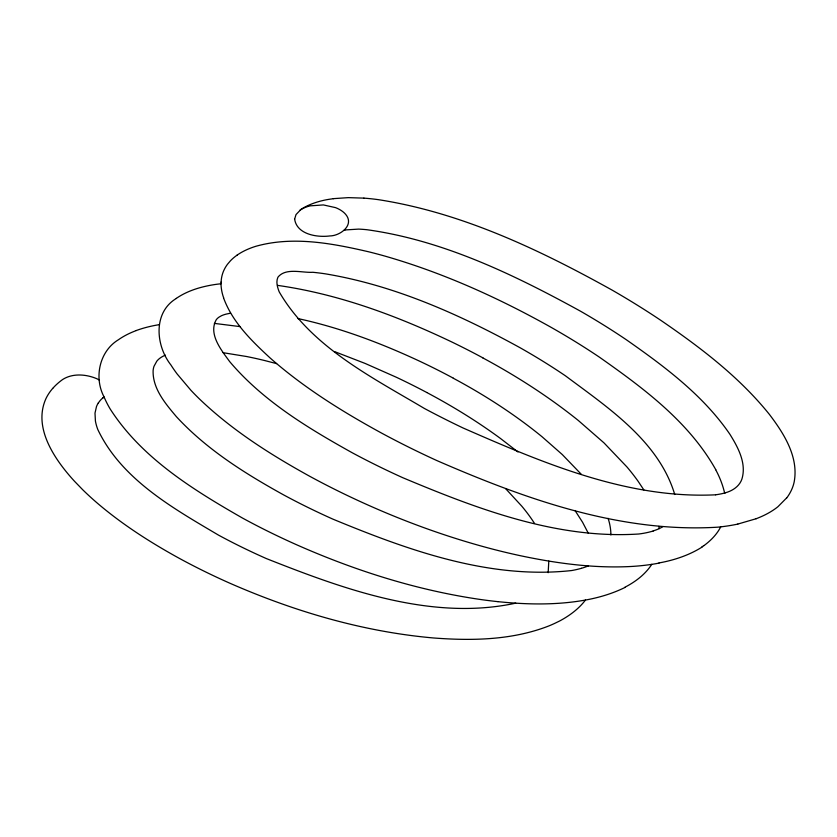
<?xml version="1.0" encoding="UTF-8"?>
<svg xmlns="http://www.w3.org/2000/svg" width="837" height="837" viewBox="0 0 837 837"><rect width="100%" height="100%" fill="white"/><g stroke="black" fill="none" stroke-linecap="round" stroke-linejoin="round"><path stroke-width="1.26" d="M610.884 534.989L610.864 533.085A161.259 93.095 0 0 0 608.101 518.323M221.104 282.132L221.292 279.799A87.833 50.712 0 0 1 223.531 271.104L223.761 270.613A73.834 42.624 0 0 1 227.497 264.251L230.489 260.746A64.313 37.131 0 0 1 236.725 255.4L236.976 255.222M548.162 572.707L548.8 561.083M98.285 403.036L100.032 400.693A36.378 21.009 0 0 1 103.411 397.491L104.06 396.958M786.634 497.921L777.929 506.72A81.712 47.175 0 0 1 766.064 514.337A84.16 48.588 0 0 1 756.104 518.741M103.464 397.46L102.825 397.92M176.387 298.422C152.815 312.463 155.661 345.618 170.894 364.953A292.385 168.802 0 0 0 177.182 374.024L190.888 390.251A427.372 246.737 0 0 0 199.091 398.621C231.797 430.092 270.466 454.627 310.046 476.462A789.615 455.883 0 0 0 364.67 503.55C405.118 521.807 446.979 537.019 489.896 548.402A449.26 259.376 0 0 0 519.714 555.569C554.973 563.05 591.027 568.093 627.143 566.67A132.236 76.345 0 0 0 656.051 563.667L659.033 563.081M703.708 545.672L701.981 546.854M662.705 526.745L660.895 527.781A38.314 22.118 0 0 1 656.742 529.685L653.163 530.961M165.391 355.16L164.439 355.568A25.999 15.014 0 0 0 159.585 358.456A28.039 16.185 0 0 0 156.781 361.218L153.977 366.365A55.42 31.994 0 0 0 153.108 370.686C152.585 388.64 165.423 403.622 176.304 416.564C206.519 449.406 244.896 473.46 283.638 494.908A688.945 397.763 0 0 0 332.959 519.16C407.818 550.087 489.289 579.643 571.65 570.541A64.48 37.226 0 0 0 579.978 568.71L581.38 568.313M136.347 330.531L134.129 331.389A76.533 44.183 0 0 0 118.446 339.738C99.561 351.142 93.765 377.309 103.966 396.738A237.164 136.923 0 0 0 110.254 409.105C141.662 458.017 193.002 489.697 242.353 517.977A712.894 411.584 0 0 0 295.921 544.458C354.731 570.531 416.7 590.242 480.459 599.491A295.607 170.664 0 0 0 497.963 601.657M756.114 518.741L737.795 524.077M725.376 492.784C732.417 490.89 739.364 486.391 741.854 479.224C746.803 463.416 738.014 447.303 729.864 434.225C703.195 395.263 664.515 366.439 626.254 339.696A835.253 482.227 0 0 0 580.208 311.029C513.646 274.505 443.066 240.303 367.056 229.736A80.697 46.59 0 0 0 358.602 229.108L344.928 229.955M515.707 603.163C431.358 621.368 343.756 589.185 266.428 558.603A621.054 358.56 0 0 1 218.384 535.052C172.945 508.164 121.407 479.277 97.814 429.538A129.881 74.985 0 0 1 95.418 421.042L94.999 413.122L96.475 406.594A48.954 28.259 0 0 1 98.274 403.036M230.531 313.184L226.136 314.116A22.16 12.796 0 0 0 221.502 315.716L219.064 317.108A17.546 10.128 0 0 0 218.29 317.673A19.513 11.268 0 0 0 216.239 319.755C208.131 334.214 221.512 350.358 229.673 361.605C262.87 400.86 307.786 427.989 352.178 452.733A773.106 446.351 0 0 0 402.859 477.739C477.08 508.854 556.887 539.363 638.83 533.996A56.822 32.81 0 0 0 653.205 531.014M333.314 198.651L348.338 197.637L363.896 198.128M715.614 494.813C627.248 499.093 542.313 462.683 463.039 427.969A881.685 509.032 0 0 1 424.254 408.383C371.597 377.1 310.987 346.738 279.192 291.831C277.403 287.29 275.771 281.891 277.936 277.193C285.773 267.401 302.22 273.008 312.86 272.287A140.103 80.886 0 0 1 325.593 273.877C394.583 285.396 459.471 314.377 520.352 347.889A739.427 426.901 0 0 1 565.477 375.844C607.808 407.525 658.761 441.057 674.748 494.51M221.073 283.743L216.846 284.256A82.361 47.552 0 0 0 203.046 286.882A70.873 40.919 0 0 0 176.314 298.39M214.345 323.396L240.041 326.597M497.963 601.657C525.95 604.534 554.397 605.203 582.249 600.6A111.551 64.407 0 0 0 625.082 587.407M223.102 352.701L246.476 356.499A268.332 154.918 0 0 1 265.088 360.642L276.618 363.624M277.507 285.375C338.493 294.017 396.916 315.748 452.262 342.197A773.346 446.487 0 0 1 482.928 357.88M297.878 318.562C340.094 327.675 380.762 343.044 419.818 361.281A684.53 395.21 0 0 1 453.392 378.198M334.8 351.697L365.173 363.457L396.361 377.267A694.407 400.913 0 0 1 426.807 392.511M517.977 451.99L500.557 438.536A668.261 385.815 0 0 0 426.797 392.522M505.747 488.777L521.733 506.113A339.906 196.245 0 0 1 534.54 523.46M581.244 474.244L562.286 454.554L542.114 436.799A647.838 374.024 0 0 0 453.309 378.251M575.009 510.486L582.562 522.246L588.275 533.19M643.852 489.907L638.087 481.244A413.457 238.702 0 0 0 626.934 466.941L603.979 442.867L578.336 420.498A728.452 420.572 0 0 0 482.844 357.922M715.792 469.724C689.018 421.869 643.433 388.117 599.418 357.169A828.4 478.272 0 0 0 551.395 327.497C498.789 297.993 443.39 272.904 385.334 256.216A355.871 205.463 0 0 0 368.866 251.843C332.205 243.326 292.971 235.846 255.892 246.277A62.691 36.19 0 0 0 236.965 255.222M223.542 297.836C232.393 322.172 251.602 340.889 270.236 358.079C303.8 387.636 342.009 411.448 381.149 432.855A885.431 511.198 0 0 0 436.862 460.57C524.945 498.883 619.987 533.075 717.466 527.195A111.143 64.167 0 0 0 737.805 524.088M658.845 526.368L659.19 528.628M651.803 564.326A104.907 60.567 0 0 1 641.592 576.044A98.055 56.613 0 0 1 624.873 587.26M136.316 330.5A85.395 49.299 0 0 1 159.145 324.683M720.73 526.829A95.868 55.347 0 0 1 703.802 545.714M702.212 546.969A96.757 55.859 0 0 1 658.96 562.956M300.19 209.888A58.831 33.972 0 0 1 333.346 198.725M363.896 198.118A140.061 80.865 0 0 1 378.397 199.666C461.668 212.629 539.195 249.552 612.224 290.167A937.848 541.466 0 0 1 660.958 320.435C700.433 347.449 739.249 376.901 769.402 414.409C783.798 433.367 798.676 456.594 794.25 481.526A101.089 58.36 0 0 1 786.738 497.942M223.646 297.826A128.239 74.033 0 0 1 220.999 282.132M715.698 469.735A245.084 141.495 0 0 1 724.622 493.014M588.39 565.885A52.543 30.331 0 0 1 581.37 568.313M725.386 492.805A42.718 24.66 0 0 1 715.604 494.793M585.481 600.014A107.994 62.346 0 0 1 559.514 621.054L554.805 623.335A109.302 63.11 0 0 1 548.664 626.013C512.108 640.232 471.922 640.912 433.304 637.951C363.164 631.747 294.739 611.575 230.395 583.452A650.035 375.29 0 0 1 177.852 557.547C150.325 542.324 123.667 525.28 99.551 505.025A451.049 260.412 0 0 1 82.675 489.708L74.66 481.432A371.189 214.303 0 0 1 67.881 473.711C51.141 453.612 33.951 425.206 45.93 398.663A95.251 54.991 0 0 1 52.741 388.368M52.877 388.253A86.535 49.958 0 0 1 62.723 379.454C72.725 373.114 85.939 374.191 96.506 378.586A29.808 17.211 0 0 1 99.404 380.082M344.091 230.248A2.145 1.245 0 0 1 344.949 230.008M294.634 219.127C296.873 234.475 317.066 237.603 329.841 235.94C340.031 235.908 354.773 225.216 345.702 214.398A30.006 17.326 0 0 0 335.616 207.649L323.385 204.929L310.203 205.85A24.566 14.177 0 0 0 300.41 210.003L296.016 214.586L294.634 219.127"/></g></svg>
